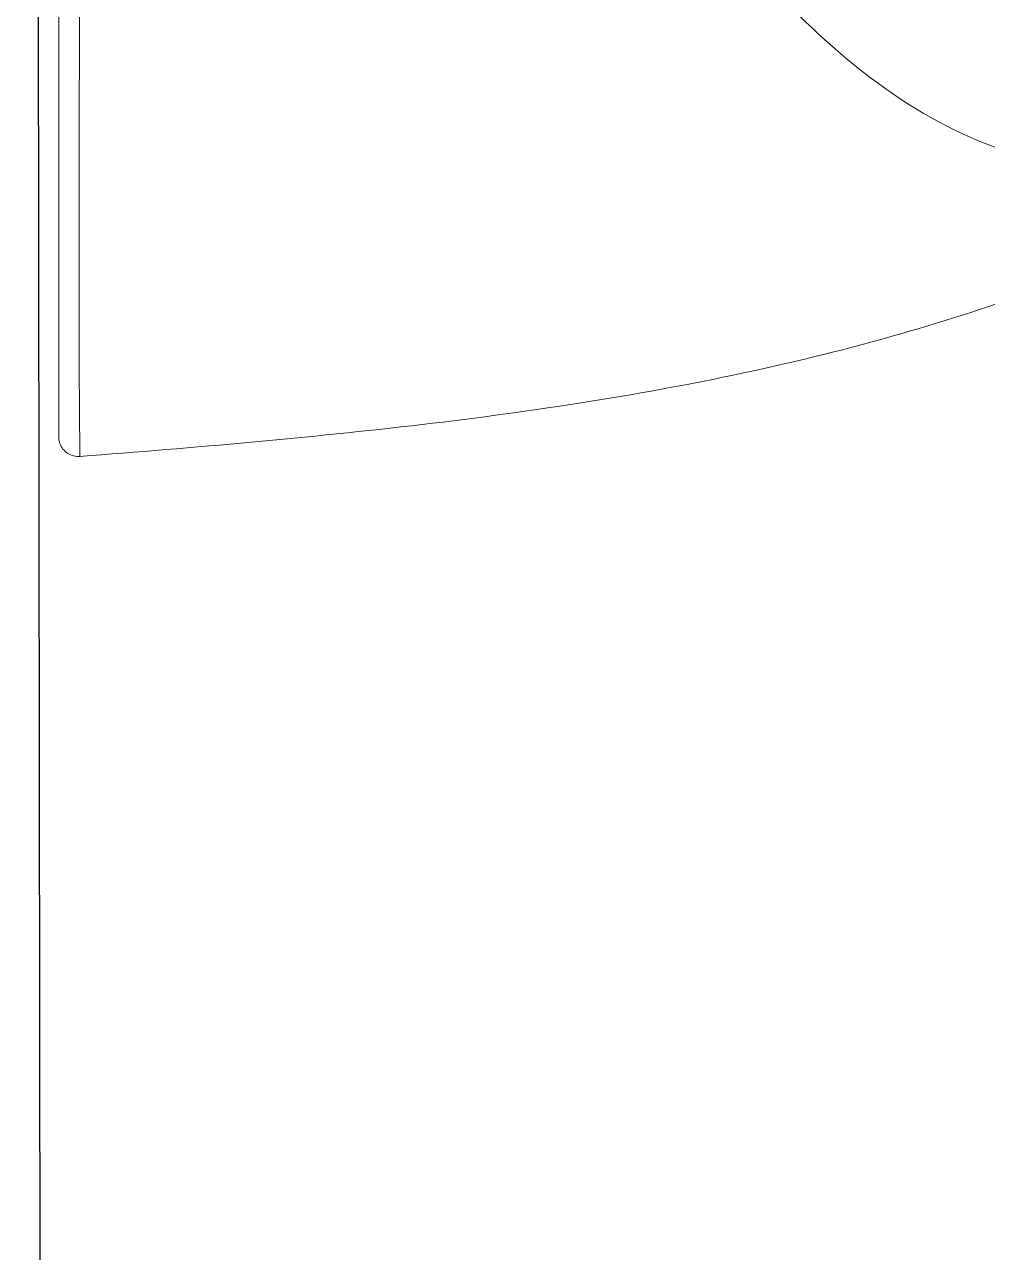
# Model space of a CAD drawing. Header units: millimetres. Extents: x 2164 to 32180, y 1376 to 2800.
# Drawn here: x 2178.7124 to 2178.8587, y 1398.9479 to 1399.1346 of the extents above; entities that cross this region are included whole.
import ezdxf

# ---------------------------------------------------------------- set-up
doc = ezdxf.new("R2010")
doc.units = ezdxf.units.MM
doc.layers.add('1º piso muebles', color=7, linetype='Continuous')
doc.layers.add('1º piso paredes', color=73, linetype='Continuous')

# ---------------------------------------------------------------- blocks, each defined once
blk = doc.blocks.new('bn63-1')
at = {"linetype": 'Continuous', "lineweight": 5}
blk.add_line((-0.2045861637851232, 0), (0.2045861637851232, 0), dxfattribs=at)
for points, knots in [([(-0.2075769266129868, -0.003235235492155653), (-0.2076023223459771, -0.002912356397942517), (-0.2075743777220538, -0.002581106993602589), (-0.2074158219813427, -0.00195180144029905), (-0.2072827614894237, -0.001645730220076302), (-0.2069300825495901, -0.001099552113714708), (-0.2067059117554919, -0.0008523673422189404), (-0.2061967221215042, -0.000448184824136888), (-0.2059051128845084, -0.0002859564645945056), (-0.2054396846777564, -0.0001189926553735177), (-0.2052747692725205, -7.518824104124633e-05), (-0.2049360058637006, -1.535729535362407e-05), (-0.2047600876191638, -1.909938873723149e-11), (-0.2045861637851232, 0)], [0, 0, 0, 0, 0.09716288769736878, 0.09716288769736878, 0.194691772322716, 0.194691772322716, 0.2922074114916487, 0.2922074114916487, 0.3897235215724613, 0.3897235215724613, 0.4405483351530074, 0.4405483351530074, 0.4929254354552874, 0.4929254354552874, 0.4929254354552874, 0.4929254354552874]), ([(8.384404281969182e-13, -0.002997729333841903), (-0.0009705675726223717, -0.002997796612874026), (-0.002905336170144324, -0.002997990064102396), (-0.005789019867435741, -0.002998427883142085), (-0.008654819519890111, -0.002998991986402189), (-0.01150327860285927, -0.002999667984497023), (-0.01433490215119093, -0.003000447811700724), (-0.01715015955964816, -0.00300132916008522), (-0.01994948715453404, -0.003002314953107543), (-0.02273329022300175, -0.00300341292697226), (-0.02550194502951797, -0.003004635213372353), (-0.02825580038638975, -0.003005998015126465), (-0.03008205291139632, -0.003007013535096803), (-0.03122050690795675, -0.00300768655860395), (-0.0314480499960581, -0.003007823082256778), (-0.03173229513917875, -0.00300799621871306), (-0.03178913865049537, -0.003008030972381448), (-0.03190276691459815, -0.003008100705173433), (-0.03207313400504574, -0.003008205650317564), (-0.03269698735574877, -0.003008594284210631), (-0.03416507973277305, -0.003009543552678906), (-0.03640034123021962, -0.003011124205698934), (-0.03904691080767009, -0.003013237361315646), (-0.04165919090389991, -0.003015592525144939), (-0.04423850439785326, -0.003018216740130697), (-0.0467860552938788, -0.003021138275130397), (-0.04930293977601252, -0.003024386478628571), (-0.05179015540885246, -0.003027992063323381), (-0.05342912569510361, -0.00303065346813014), (-0.0558736111334639, -0.003034858291243836), (-0.05909565165593733, -0.003041040100129067), (-0.06382192608067783, -0.003051737480603833), (-0.06690483142234882, -0.003059597974726103), (-0.06881140043778089, -0.003064665384002296), (-0.06919170179715195, -0.003065686583227034), (-0.06966582809953081, -0.003066971557842635), (-0.06976060044128474, -0.003067229002667204), (-0.06994997069703857, -0.003067744574821063), (-0.07023374664690607, -0.003068518907937801), (-0.0712711997745572, -0.003071368358277482), (-0.07220516377019237, -0.003073986731664036), (-0.07442974413238801, -0.003080301742926395), (-0.07589022941563428, -0.003084552779867522), (-0.07876946367217386, -0.003093019708231282), (-0.08018821107977203, -0.003097235581364544), (-0.08298708603116722, -0.003105521238978781), (-0.08436721224371979, -0.003109591018016999), (-0.08709172436446977, -0.003117480217056823), (-0.08843610912295219, -0.003121299641350106), (-0.09109181802547539, -0.003128590538921117), (-0.09240314115864123, -0.003132062023794902), (-0.09499523887963335, -0.003138565881670274), (-0.09627601296621435, -0.003141595966027921), (-0.1000760695787193, -0.003149913845547303), (-0.1025530077591981, -0.003154653821042075), (-0.1073987089215365, -0.003162576556746899), (-0.1097674704433445, -0.003165759860863204), (-0.1144011882648073, -0.00317064712473325), (-0.1166661432452969, -0.003172351518017535), (-0.1194350176059942, -0.00317361143750361), (-0.120123340460637, -0.003173872011984713), (-0.1208068417745238, -0.003174065620598299), (-0.1210116035857283, -0.003174119700616984), (-0.1210798117755445, -0.003174137060710791), (-0.1212161040040058, -0.003174170442648006), (-0.1215565395891502, -0.003174250556170932), (-0.1229801875149832, -0.00317451705787164), (-0.1253787193287366, -0.003174499778268114), (-0.1284901978627175, -0.003173510178811512), (-0.1305087351413903, -0.003172233287131121), (-0.1325002956251211, -0.003170661216245207), (-0.1344648607410619, -0.003168801320484249), (-0.1373331337170924, -0.00316517631050317), (-0.1401255882916672, -0.003160787088205552), (-0.1428452893565151, -0.003155740194216605), (-0.1454955705761591, -0.003150169999372565), (-0.147218516801118, -0.003146210144961969), (-0.1497718733023561, -0.003140167880545164), (-0.1514326806821344, -0.003136003962168843), (-0.154681851092235, -0.003127843316008239), (-0.1562702298841572, -0.003123848630821158), (-0.1582170794853113, -0.00311919974706143), (-0.1586045289807458, -0.003118288877388409), (-0.1593756258480852, -0.003116533995225268), (-0.1605265554744761, -0.003113990255343424), (-0.1624162709073715, -0.003110195735956722), (-0.1646384480574028, -0.003106350108950551), (-0.1668151316322479, -0.003103198492837578), (-0.1689461868840141, -0.003100720592655648), (-0.1710313621462518, -0.003098891662148162), (-0.1730702929225885, -0.003097684137060241), (-0.1750625044346208, -0.003097068835799632), (-0.1770074129180301, -0.003097015948625881), (-0.1789043254850498, -0.003097495674182937), (-0.1801364010886886, -0.00309815103369715), (-0.1813519048403265, -0.003098964678741822), (-0.1819513591002107, -0.00309944299139886), (-0.1826902164352902, -0.003100122205481171), (-0.1828374648899143, -0.003100262344617022), (-0.1830575511779529, -0.003100479122878141), (-0.1831307816659518, -0.003100552476809071), (-0.1832769454976102, -0.003100701358377478), (-0.1836416339546219, -0.003101079016559538), (-0.1845804472053914, -0.003102132404208646), (-0.1859901129238182, -0.003104024869784894), (-0.1876259727855114, -0.00310675168339003), (-0.1892056493640126, -0.003109951267219913), (-0.1907285324837602, -0.003113637704075245), (-0.1921938417823554, -0.003117823083812254), (-0.1936006202601419, -0.00312251814857234), (-0.1949477255501364, -0.003127732771702085), (-0.1962338187164931, -0.003133476285839265), (-0.1970495066130837, -0.003137663874667851), (-0.1976451877145422, -0.003140941194999414), (-0.1978410666659016, -0.003142056405678773), (-0.1982273799821002, -0.003144332714896336), (-0.1984178160645484, -0.003145498445178418), (-0.1989807724552719, -0.003149083058289648), (-0.1997090961240389, -0.003154079802911269), (-0.2007320097678331, -0.003161991964518052), (-0.2016831987522352, -0.003170093417040221), (-0.2025611230456121, -0.003178169654987073), (-0.203364881096789, -0.003186025606680687), (-0.2040942108623511, -0.003193490900045504), (-0.2047494676176171, -0.003200423737581559), (-0.2053315814604986, -0.003206713084352941), (-0.2056718602008658, -0.003210423785404259), (-0.205988870132515, -0.003213876740090882), (-0.2061357415526999, -0.003215474377725513), (-0.2064069699716384, -0.0032184044656276), (-0.2065313278238676, -0.003219736957618125), (-0.2067583811624019, -0.003222137347265175), (-0.2068610965844897, -0.003223213450269213), (-0.2070455431012732, -0.003225213376765623), (-0.2072090017442889, -0.003227052378946382), (-0.2073925829328545, -0.003229496729787229), (-0.2075154550808946, -0.003231768969882864), (-0.2075686037033933, -0.003233653478119436), (-0.2075769604053193, -0.003234819169080083), (-0.2075769275412398, -0.003235235522694779)], [0, 0, 0, 0, 0.00286286915471103, 0.00572573830942207, 0.0085886074641331, 0.0114514766188441, 0.0143143457735552, 0.0171772149282662, 0.0200400840829772, 0.0229029532376883, 0.0257658223923993, 0.0286286915471103, 0.0314915607018213, 0.0314915607018213, 0.032207277990499, 0.032207277990499, 0.0323862073126684, 0.0323862073126684, 0.0325651366348379, 0.0329229952791769, 0.0343544298565329, 0.037217299011245, 0.040080168165957, 0.042943037320669, 0.045805906475381, 0.048668775630093, 0.051531644784805, 0.054394513939517, 0.057257383094229, 0.057257383094229, 0.062983121403653, 0.068708859713077, 0.0744345980225011, 0.0744345980225011, 0.075866032599857, 0.075866032599857, 0.0762238912441959, 0.0762238912441959, 0.0765817498885348, 0.0772974671772126, 0.0801603363319241, 0.0801603363319241, 0.0858860746413469, 0.0858860746413469, 0.0916118129507698, 0.0916118129507698, 0.0973375512601926, 0.0973375512601926, 0.103063289569615, 0.103063289569615, 0.108789027879038, 0.108789027879038, 0.114514766188461, 0.114514766188461, 0.125966242807307, 0.125966242807307, 0.137417719426153, 0.137417719426153, 0.148869196044999, 0.148869196044999, 0.15173206519971, 0.152447782488389, 0.152447782488389, 0.152805641132728, 0.152805641132728, 0.153163499777067, 0.154594934354423, 0.160320672663846, 0.166046410973269, 0.171772149282692, 0.171772149282692, 0.177497887592116, 0.183223625901539, 0.188949364210962, 0.194675102520385, 0.200400840829809, 0.206126579139232, 0.206126579139232, 0.217578055758078, 0.217578055758078, 0.229029532376924, 0.229029532376924, 0.231892401531636, 0.231892401531636, 0.234755270686348, 0.240481008995771, 0.246206747305194, 0.251932485614617, 0.25765822392404, 0.263383962233463, 0.269109700542886, 0.274835438852309, 0.280561177161732, 0.286286915471155, 0.292012653780578, 0.292012653780578, 0.297738392090001, 0.297738392090001, 0.299169826667356, 0.299169826667356, 0.299885543956034, 0.299885543956034, 0.300601261244712, 0.303464130399423, 0.309189868708846, 0.314915607018268, 0.32064134532769, 0.326367083637112, 0.332092821946534, 0.337818560255956, 0.343544298565379, 0.349270036874801, 0.354995775184223, 0.354995775184223, 0.357858644338934, 0.357858644338934, 0.360721513493645, 0.360721513493645, 0.366447251803068, 0.37217299011249, 0.377898728421913, 0.383624466731335, 0.389350205040758, 0.39507594335018, 0.400801681659603, 0.406527419969025, 0.412253158278448, 0.412253158278448, 0.41797889658787, 0.41797889658787, 0.423704634897293, 0.423704634897293, 0.429430373206715, 0.429430373206715, 0.435156111516137, 0.44088184982556, 0.446607588134982, 0.452333326444405, 0.4554533906682426, 0.4554533906682426, 0.4554533906682426, 0.4554533906682426]), ([(-0.1421107953215284, -0.2184631144423577), (-0.1516397865072605, -0.207024606387165), (-0.1601299996515451, -0.1946710171788908), (-0.1731343078061087, -0.1710077505255754), (-0.1782493653371233, -0.1595021574615174), (-0.1875339576109667, -0.134006546585681), (-0.1914379960201273, -0.119881399419711), (-0.1981477742843509, -0.08910777133151271), (-0.2007068866391677, -0.07228133041448359), (-0.2047441521327897, -0.03804025562037339), (-0.2062081969789773, -0.02063714336954092), (-0.2075769266341609, -0.003235235201458408)], [0, 0, 0, 0, 4.478953977314466, 4.478953977314466, 8.31312205527501, 8.31312205527501, 12.78495896284739, 12.78495896284739, 17.98142612503565, 17.98142612503565, 23.23198328913318, 23.23198328913318, 23.23198328913318, 23.23198328913318]), ([(-0.1421171121140929, -0.2184555313199468), (-0.1461178161042227, -0.2136524839965688), (-0.1528877886836, -0.2043004442932386), (-0.1600152183435597, -0.190374978460838), (-0.1642222646856482, -0.1778897197977614), (-0.1646779526808047, -0.1538761096449974), (-0.1584287277954814, -0.1348679330913427), (-0.145420134586189, -0.1163899765006136), (-0.12960922271877, -0.1020099431076034), (-0.1197677593187478, -0.09555439973527768), (-0.1189877004877218, -0.0950553676106125)], [0.2675525716403583, 0.2675525716403583, 0.2675525716403583, 0.2675525716403583, 0.37012500039973, 0.473639278478072, 0.577153556556413, 0.680667834634754, 0.784182112713095, 0.887696390791438, 0.991210668869779, 1, 1, 1, 1])]:
    blk.add_open_spline(points, degree=3, knots=knots, dxfattribs=at)
blk.add_open_spline([(-0.1491544014924813, -0.1223420793365761), (-0.1491543830514246, -0.1223419643582417), (-0.1491543646102826, -0.1223418493798789), (-0.1491543461690554, -0.1223417344015019)], degree=3, dxfattribs=at)

msp = doc.modelspace()

# ---------------------------------------------------------------- linework, layer by layer
at = {"layer": '1º piso paredes'}
msp.add_line((2178.712353107512, 1400.728599293129), (2178.717011683948, 1397.11926736193), dxfattribs=at)

# ---------------------------------------------------------------- block references
at = {"layer": '1º piso muebles', "rotation": 90}
msp.add_blockref('bn63-1', (2178.717540590348, 1399.276482247679), dxfattribs=at)

doc.saveas('drawing.dxf')
